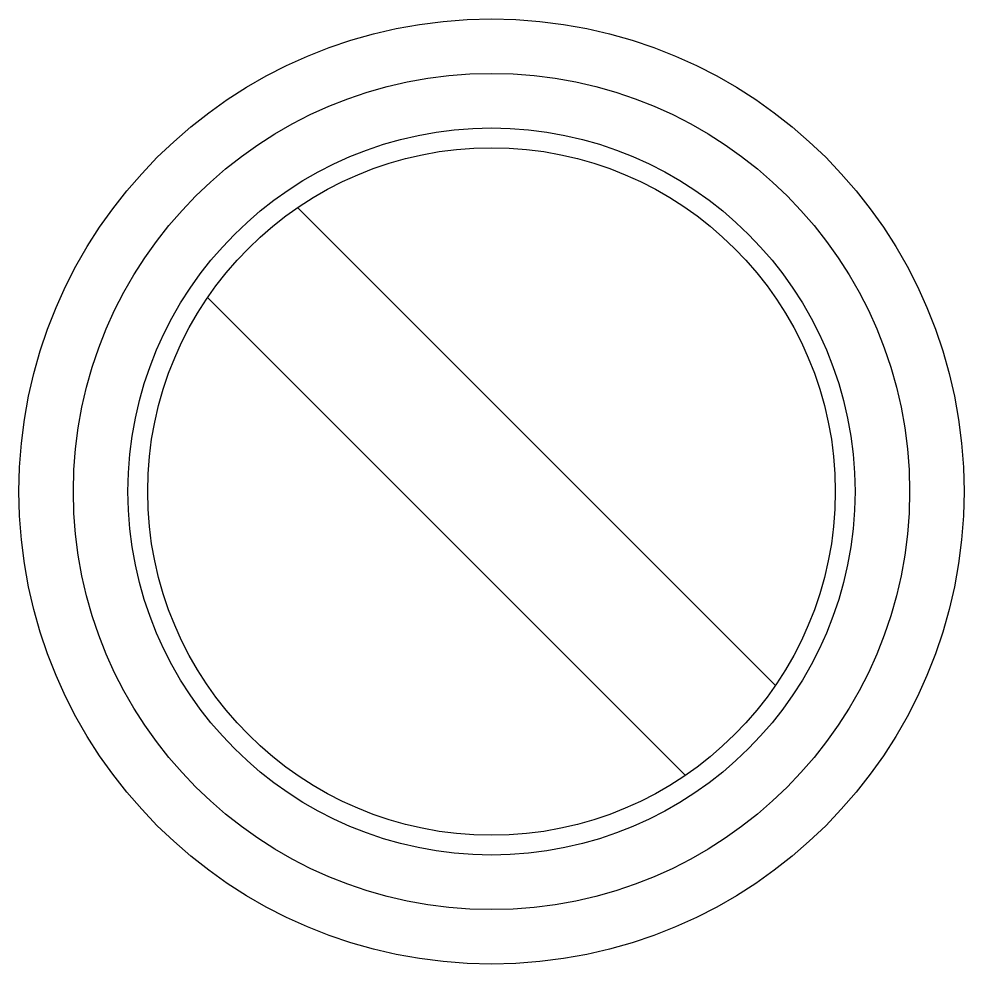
# Paper-space layout '2 DOOR PANEL LAYOUT - A1 Sheet' of a CAD drawing. Extents: x 50 to 825, y 22 to 486.
# Drawn here: x 437.369 to 438.046, y 323.306 to 323.983 of the extents above; entities that cross this region are included whole.
import ezdxf

# ---------------------------------------------------------------- set-up
doc = ezdxf.new("R2010")
doc.units = 0
doc.layers.add('N-EQPM', color=3, linetype='Continuous', lineweight=25)

psp = doc.layouts.new('2 DOOR PANEL LAYOUT - A1 Sheet')

# ---------------------------------------------------------------- linework, layer by layer
at = {"layer": 'N-EQPM', "linetype": 'Continuous'}
for p, q in [((437.91106, 323.50551), (437.56894, 323.84763)), ((437.50453, 323.78321), (437.84664, 323.44109))]:
    psp.add_line(p, q, dxfattribs=at)
for radius in [0.33837, 0.29933, 0.26028, 0.24616]:
    psp.add_circle((437.70779, 323.64436), radius, dxfattribs=at)

doc.saveas('drawing.dxf')
